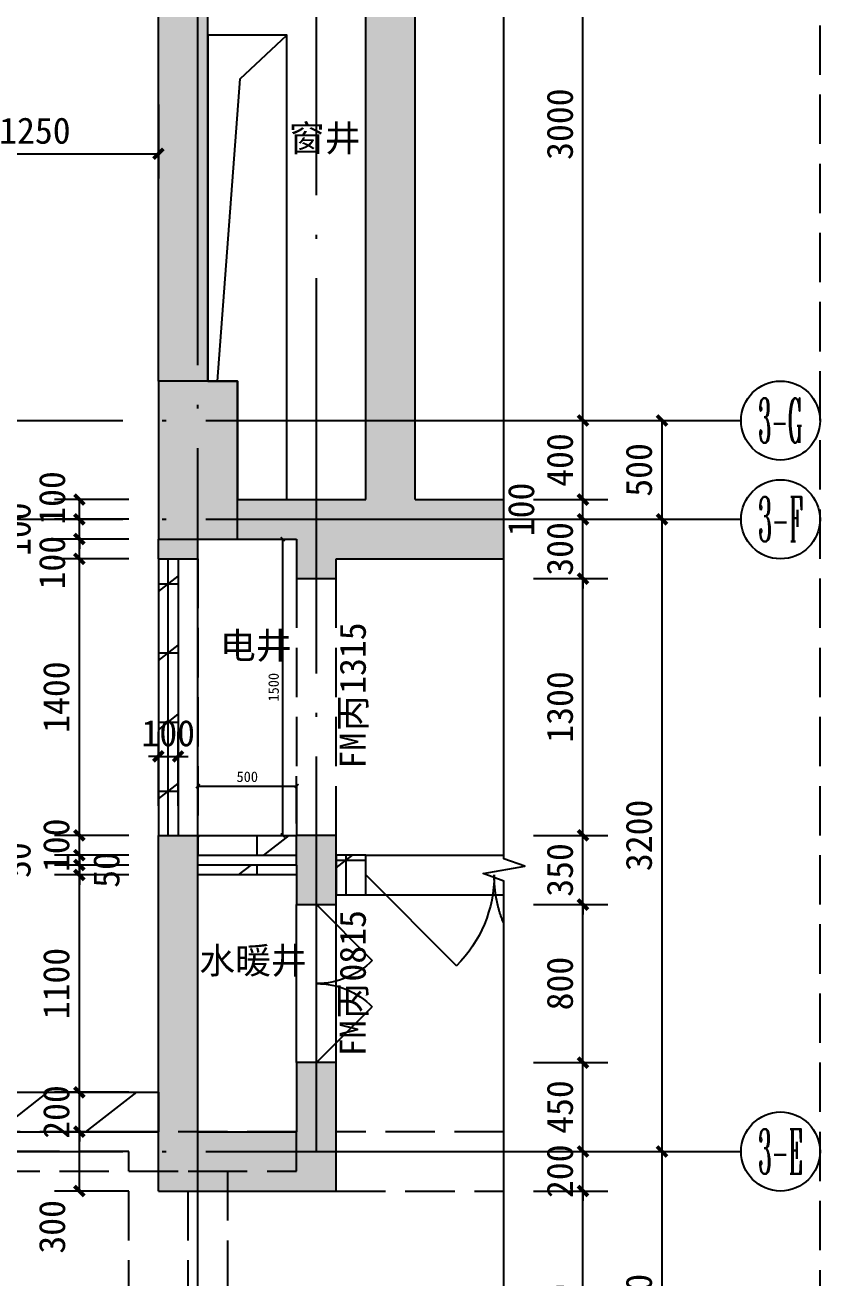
# Model space of a CAD drawing. Extents: x -10817 to 167545, y 26551 to 157048.
# Drawn here: x 19925 to 24050, y 51086 to 57428 of the extents above; entities that cross this region are included whole.
import ezdxf
from ezdxf.enums import TextEntityAlignment as Align
from ezdxf.xclip import XClip

# ---------------------------------------------------------------- set-up
doc = ezdxf.new("R2010")
doc.units = 0
doc.header["$LTSCALE"] = 1000
doc.header["$MEASUREMENT"] = 0
doc.header["$XCLIPFRAME"] = 0
for name, pattern in [('3#-夹层-墙体$0$DASH', [0.35, 0.25, -0.1]), ('DASH', [0.35, 0.25, -0.1]), ('DOTE', [2.42, 2, -0.2, 0.02, -0.2])]:
    doc.linetypes.add(name, pattern=pattern)
doc.layers.get('Defpoints').update_dxf_attribs({"color": 30, "linetype": 'DASH'})
for name, color, linetype in [('3#-夹层-墙体$0$3#-夹层$0$A-COLU-CONC-HATC', 204, 'Continuous'), ('3#-夹层-墙体$0$3#-夹层$0$A-DOOR', 51, 'Continuous'), ('3#-夹层-墙体$0$3#-夹层$0$A-FLOR-EVTR', 51, 'Continuous'), ('3#-夹层-墙体$0$3#-夹层$0$A-WALL-CONC', 9, 'Continuous'), ('3#-夹层-墙体$0$A-COLU-CONC', 7, 'Continuous'), ('3#-夹层-墙体$0$A-FLOR-UNDR', 177, 'Continuous'), ('3#-夹层-墙体$0$A-WALL-BLOK', 131, 'Continuous'), ('A-ANNO-AXIS-CIRC', 3, 'Continuous'), ('A-ANNO-AXIS-TEXT', 7, 'Continuous'), ('A-ANNO-DIMS', 3, 'Continuous'), ('A-ANNO-DOTE', 10, 'DOTE'), ('A-ANNO-SYMB', 3, 'Continuous'), ('A-ANNO-TEXT', 7, 'Continuous'), ('AXIS_TEXT', 7, 'Continuous'), ('PUB_HATCH', 8, 'Continuous')]:
    doc.layers.add(name, color=color, linetype=linetype)
doc.styles.add('3#-夹层-墙体$0$3#-夹层$0$_TCH_DIM_T3', font='')
doc.styles.add('_TCH_AXIS', font='COMPLEX', dxfattribs={"bigfont": 'GBCBIG'})
doc.styles.add('_TCH_DIM_T3', font='')
doc.styles.add('COMPLEX', font='COMPLEX')
doc.styles.get("Standard").update_dxf_attribs({"font": ''})
doc.styles.get('3#-夹层-墙体$0$3#-夹层$0$_TCH_DIM_T3').set_extended_font_data('SimSun')
doc.styles.get('_TCH_DIM_T3').set_extended_font_data('SimSun')
doc.styles.get('Standard').set_extended_font_data('SimSun')
doc.dimstyles.new('3#-夹层-墙体$0$3#-夹层$0$_TCH_ARCH&&20', dxfattribs={"dimtxt": 53.164557, "dimasz": 20, "dimexe": 50, "dimexo": 60, "dimgap": 20, "dimtad": 1, "dimdec": 0, "dimzin": 0, "dimdsep": 46, "dimtxsty": '3#-夹层-墙体$0$3#-夹层$0$_TCH_DIM_T3', "dimblk": '3#-夹层-墙体$0$3#-夹层$0$_ArchTick', "dimcen": 0.09, "dimclrt": 7, "dimazin": 2, "dimtfac": 1, "dimtdec": 0, "dimtix": 1, "dimtmove": 2, "dimatfit": 3, "dimfxl": 50, "dimtolj": 1, "dimtzin": 0, "dimarcsym": 0})
doc.dimstyles.new('_TCH_ARCH&&50', dxfattribs={"dimtxt": 132.911392, "dimasz": 50, "dimexe": 125, "dimexo": 150, "dimgap": 50, "dimtad": 1, "dimdec": 0, "dimzin": 0, "dimdsep": 46, "dimtxsty": '_TCH_DIM_T3', "dimblk": 'ARCHTICK', "dimcen": 0.09, "dimclrt": 7, "dimazin": 2, "dimtfac": 1, "dimtdec": 0, "dimtix": 1, "dimtmove": 2, "dimatfit": 3, "dimfxl": 50, "dimtolj": 1, "dimtzin": 0, "dimarcsym": 0})
pattern_1 = [(0, (0, 0), (0, 350), []), (37.875, (400, 0), (-169.615, 218.0767), []), (90, (400, 0), (-450, 3e-14), [])]

# ---------------------------------------------------------------- blocks, each defined once
blk = doc.blocks.new('3#-夹层-墙体$0$3#-夹层$0$A$C524E5E6F')
at = {"layer": '3#-夹层-墙体$0$3#-夹层$0$A-FLOR-EVTR'}
for points in [[(0, 0), (2200, 0), (2200, -2100), (0, -2100)], [(300, -200), (1900, -200), (1900, -1700), (300, -1700)], [(650, -1950), (1550, -1950), (1550, -1800), (650, -1800)]]:
    blk.add_lwpolyline(points, close=True, dxfattribs=at)
for points in [[(300, -1700), (1900, -200)], [(1900, -1700), (300, -200)]]:
    blk.add_lwpolyline(points, dxfattribs=at)
at = {"layer": 'Defpoints', "color": 5}
blk.add_lwpolyline([(300, 200), (1900, 200), (1900, 1700), (300, 1700)], close=True, dxfattribs=at)
blk = doc.blocks.new('3#-夹层-墙体$0$3#-夹层$0$$DorLib2D$00000116')
at = {"color": 0}
for p, q in [((-0.5, 0), (-0.1464, 0.3536)), ((0.5, 0), (0.1464, 0.3536))]:
    blk.add_line(p, q, dxfattribs=at)
for centre, start, end in [((-0.5, 0), 0, 45), ((0.5, 0), 135, 180)]:
    blk.add_arc(centre, 0.5, start, end, dxfattribs=at)
blk = doc.blocks.new('_FZH')
blk.add_lwpolyline([(-0.5, -0.5), (0.5, -0.5), (0.5, 0.5), (-0.5, 0.5)], close=True)
at = {"layer": 'PUB_HATCH'}
blk.add_solid([(-0.5, -0.5), (0.5, -0.5), (-0.5, 0.5), (0.5, 0.5)], dxfattribs=at)
blk = doc.blocks.new('3#-夹层-墙体$0$3#-夹层$0$_ArchTick')
at = {"color": 0, "linetype": 'ByBlock', "const_width": 0.4}
blk.add_lwpolyline([(-0.5, -0.5), (0.5, 0.5)], dxfattribs=at)
blk = doc.blocks.new('*D1982')
at = {"layer": 'Defpoints', "color": 0, "linetype": 'Continuous', "lineweight": -2, "transparency": 16777216}
for p, q in [((11600, -1540), (11600, -1300)), ((12100, -1540), (12100, -1300)), ((11600, -1350), (12100, -1350))]:
    blk.add_line(p, q, dxfattribs=at)
at = {"layer": 'Defpoints', "color": 0, "linetype": 'Continuous', "transparency": 16777216}
for p in [(12100, -1350), (11600, -1600), (12100, -1600)]:
    blk.add_point(p, dxfattribs=at)
at = {"layer": 'Defpoints', "color": 0, "linetype": 'Continuous', "lineweight": -2, "transparency": 16777216, "xscale": 20, "yscale": 20, "zscale": 20, "rotation": 180}
blk.add_blockref('3#-夹层-墙体$0$3#-夹层$0$_ArchTick', (11600, -1350), dxfattribs=at)
at = {"layer": 'Defpoints', "color": 0, "linetype": 'Continuous', "lineweight": -2, "transparency": 16777216, "xscale": 20, "yscale": 20, "zscale": 20}
blk.add_blockref('3#-夹层-墙体$0$3#-夹层$0$_ArchTick', (12100, -1350), dxfattribs=at)
at = {"layer": 'Defpoints', "color": 7, "linetype": 'Continuous', "transparency": 16777216, "insert": (11850, -1303.4), "char_height": 53.16, "attachment_point": 5, "style": '3#-夹层-墙体$0$3#-夹层$0$_TCH_DIM_T3'}
blk.add_mtext('\\A1;500', dxfattribs=at)
blk = doc.blocks.new('*D1983')
at = {"layer": 'Defpoints', "color": 0, "linetype": 'Continuous', "lineweight": -2, "transparency": 16777216}
for p, q in [((11560, -100), (12080, -100)), ((12030, -1600), (12030, -100)), ((11560, -1600), (12080, -1600))]:
    blk.add_line(p, q, dxfattribs=at)
at = {"layer": 'Defpoints', "color": 0, "linetype": 'Continuous', "transparency": 16777216}
for p in [(11500, -100), (12030, -100), (11500, -1600)]:
    blk.add_point(p, dxfattribs=at)
at = {"layer": 'Defpoints', "color": 0, "linetype": 'Continuous', "lineweight": -2, "transparency": 16777216, "xscale": 20, "yscale": 20, "zscale": 20}
for p, rotation in [((12030, -100), 90), ((12030, -1600), 270)]:
    blk.add_blockref('3#-夹层-墙体$0$3#-夹层$0$_ArchTick', p, dxfattribs=dict(at, rotation=rotation))
at = {"layer": 'Defpoints', "color": 7, "linetype": 'Continuous', "transparency": 16777216, "insert": (11983.4, -850), "char_height": 53.16, "attachment_point": 5, "rotation": 90, "style": '3#-夹层-墙体$0$3#-夹层$0$_TCH_DIM_T3'}
blk.add_mtext('\\A1;1500', dxfattribs=at)
blk = doc.blocks.new('_ArchTick')
at = {"color": 0, "linetype": 'ByBlock', "const_width": 0.4}
blk.add_lwpolyline([(-0.5, -0.5), (0.5, 0.5)], dxfattribs=at)
blk = doc.blocks.new('*D710')
at = {"layer": 'A-ANNO-DIMS', "color": 0, "lineweight": -2, "transparency": 16777216}
for p, q in [((19350.3, 57026.3), (19350.3, 56651.3)), ((20600.3, 57026.3), (20600.3, 56651.3)), ((19350.3, 56776.3), (20600.3, 56776.3))]:
    blk.add_line(p, q, dxfattribs=at)
at = {"layer": 'Defpoints', "color": 0, "transparency": 16777216}
for p in [(19350.3, 57176.3), (20600.3, 57176.3), (20600.3, 56776.3)]:
    blk.add_point(p, dxfattribs=at)
at = {"layer": 'A-ANNO-DIMS', "color": 0, "lineweight": -2, "transparency": 16777216, "xscale": 50, "yscale": 50, "zscale": 50, "rotation": 180}
blk.add_blockref('_ArchTick', (19350.3, 56776.3), dxfattribs=at)
at = {"layer": 'A-ANNO-DIMS', "color": 0, "lineweight": -2, "transparency": 16777216, "xscale": 50, "yscale": 50, "zscale": 50}
blk.add_blockref('_ArchTick', (20600.3, 56776.3), dxfattribs=at)
at = {"layer": 'A-ANNO-DIMS', "color": 7, "transparency": 16777216, "insert": (19975.3, 56892.8), "char_height": 132.91, "attachment_point": 5, "style": '_TCH_DIM_T3'}
blk.add_mtext('\\A1;1250', dxfattribs=at)
blk = doc.blocks.new('*D1705')
at = {"layer": 'A-ANNO-DIMS', "color": 0, "lineweight": -2, "transparency": 16777216}
for p, q in [((20450.3, 51826.3), (20075.3, 51826.3)), ((20200.3, 51526.3), (20200.3, 51826.3)), ((20450.3, 51526.3), (20075.3, 51526.3))]:
    blk.add_line(p, q, dxfattribs=at)
at = {"layer": 'Defpoints', "color": 0, "transparency": 16777216}
for p in [(20200.3, 51826.3), (20600.3, 51826.3), (20600.3, 51526.3)]:
    blk.add_point(p, dxfattribs=at)
at = {"layer": 'A-ANNO-DIMS', "color": 0, "lineweight": -2, "transparency": 16777216, "xscale": 50, "yscale": 50, "zscale": 50}
for p, rotation in [((20200.3, 51826.3), 90), ((20200.3, 51526.3), 270)]:
    blk.add_blockref('_ArchTick', p, dxfattribs=dict(at, rotation=rotation))
at = {"layer": 'A-ANNO-DIMS', "color": 7, "transparency": 16777216, "insert": (20062.8, 51344.9), "char_height": 132.91, "attachment_point": 5, "rotation": 90, "style": '_TCH_DIM_T3'}
blk.add_mtext('\\A1;300', dxfattribs=at)
blk = doc.blocks.new('*D1706')
at = {"layer": 'A-ANNO-DIMS', "color": 0, "lineweight": -2, "transparency": 16777216}
for p, q in [((20200.3, 52026.3), (20200.3, 52076.3)), ((20450.3, 52026.3), (20075.3, 52026.3)), ((20200.3, 51826.3), (20200.3, 52026.3)), ((20450.3, 51826.3), (20075.3, 51826.3)), ((20200.3, 51826.3), (20200.3, 51776.3))]:
    blk.add_line(p, q, dxfattribs=at)
at = {"layer": 'Defpoints', "color": 0, "transparency": 16777216}
for p in [(20200.3, 52026.3), (20600.3, 52026.3), (20600.3, 51826.3)]:
    blk.add_point(p, dxfattribs=at)
at = {"layer": 'A-ANNO-DIMS', "color": 0, "lineweight": -2, "transparency": 16777216, "xscale": 50, "yscale": 50, "zscale": 50}
for p, rotation in [((20200.3, 52026.3), 270), ((20200.3, 51826.3), 90)]:
    blk.add_blockref('_ArchTick', p, dxfattribs=dict(at, rotation=rotation))
at = {"layer": 'A-ANNO-DIMS', "color": 7, "transparency": 16777216, "insert": (20083.9, 51926.3), "char_height": 132.91, "attachment_point": 5, "rotation": 90, "style": '_TCH_DIM_T3'}
blk.add_mtext('\\A1;200', dxfattribs=at)
blk = doc.blocks.new('*D1707')
at = {"layer": 'A-ANNO-DIMS', "color": 0, "lineweight": -2, "transparency": 16777216}
for p, q in [((20450.3, 53126.3), (20075.3, 53126.3)), ((20200.3, 52026.3), (20200.3, 53126.3)), ((20450.3, 52026.3), (20075.3, 52026.3))]:
    blk.add_line(p, q, dxfattribs=at)
at = {"layer": 'Defpoints', "color": 0, "transparency": 16777216}
for p in [(20200.3, 53126.3), (20600.3, 53126.3), (20600.3, 52026.3)]:
    blk.add_point(p, dxfattribs=at)
at = {"layer": 'A-ANNO-DIMS', "color": 0, "lineweight": -2, "transparency": 16777216, "xscale": 50, "yscale": 50, "zscale": 50}
for p, rotation in [((20200.3, 53126.3), 90), ((20200.3, 52026.3), 270)]:
    blk.add_blockref('_ArchTick', p, dxfattribs=dict(at, rotation=rotation))
at = {"layer": 'A-ANNO-DIMS', "color": 7, "transparency": 16777216, "insert": (20083.9, 52576.3), "char_height": 132.91, "attachment_point": 5, "rotation": 90, "style": '_TCH_DIM_T3'}
blk.add_mtext('\\A1;1100', dxfattribs=at)
blk = doc.blocks.new('*D1708')
at = {"layer": 'A-ANNO-DIMS', "color": 0, "lineweight": -2, "transparency": 16777216}
for p, q in [((20200.3, 53176.3), (20200.3, 53226.3)), ((20450.3, 53176.3), (20075.3, 53176.3)), ((20200.3, 53126.3), (20200.3, 53176.3)), ((20450.3, 53126.3), (20075.3, 53126.3)), ((20200.3, 53126.3), (20200.3, 53076.3))]:
    blk.add_line(p, q, dxfattribs=at)
at = {"layer": 'Defpoints', "color": 0, "transparency": 16777216}
for p in [(20200.3, 53176.3), (20600.3, 53176.3), (20600.3, 53126.3)]:
    blk.add_point(p, dxfattribs=at)
at = {"layer": 'A-ANNO-DIMS', "color": 0, "lineweight": -2, "transparency": 16777216, "xscale": 50, "yscale": 50, "zscale": 50}
for p, rotation in [((20200.3, 53176.3), 270), ((20200.3, 53126.3), 90)]:
    blk.add_blockref('_ArchTick', p, dxfattribs=dict(at, rotation=rotation))
at = {"layer": 'A-ANNO-DIMS', "color": 7, "transparency": 16777216, "insert": (20337.8, 53151.3), "char_height": 132.91, "attachment_point": 5, "rotation": 90, "style": '_TCH_DIM_T3'}
blk.add_mtext('\\A1;50', dxfattribs=at)
blk = doc.blocks.new('*D1709')
at = {"layer": 'A-ANNO-DIMS', "color": 0, "lineweight": -2, "transparency": 16777216}
for p, q in [((20200.3, 53226.3), (20200.3, 53276.3)), ((20450.3, 53226.3), (20075.3, 53226.3)), ((20200.3, 53176.3), (20200.3, 53226.3)), ((20450.3, 53176.3), (20075.3, 53176.3)), ((20200.3, 53176.3), (20200.3, 53126.3))]:
    blk.add_line(p, q, dxfattribs=at)
at = {"layer": 'Defpoints', "color": 0, "transparency": 16777216}
for p in [(20200.3, 53226.3), (20600.3, 53226.3), (20600.3, 53176.3)]:
    blk.add_point(p, dxfattribs=at)
at = {"layer": 'A-ANNO-DIMS', "color": 0, "lineweight": -2, "transparency": 16777216, "xscale": 50, "yscale": 50, "zscale": 50}
for p, rotation in [((20200.3, 53226.3), 270), ((20200.3, 53176.3), 90)]:
    blk.add_blockref('_ArchTick', p, dxfattribs=dict(at, rotation=rotation))
at = {"layer": 'A-ANNO-DIMS', "color": 7, "transparency": 16777216, "insert": (19887.8, 53201.3), "char_height": 132.91, "attachment_point": 5, "rotation": 90, "style": '_TCH_DIM_T3'}
blk.add_mtext('\\A1;50', dxfattribs=at)
blk = doc.blocks.new('*D1710')
at = {"layer": 'A-ANNO-DIMS', "color": 0, "lineweight": -2, "transparency": 16777216}
for p, q in [((20200.3, 53326.3), (20200.3, 53376.3)), ((20450.3, 53326.3), (20075.3, 53326.3)), ((20200.3, 53226.3), (20200.3, 53326.3)), ((20450.3, 53226.3), (20075.3, 53226.3)), ((20200.3, 53226.3), (20200.3, 53176.3))]:
    blk.add_line(p, q, dxfattribs=at)
at = {"layer": 'Defpoints', "color": 0, "transparency": 16777216}
for p in [(20200.3, 53326.3), (20600.3, 53326.3), (20600.3, 53226.3)]:
    blk.add_point(p, dxfattribs=at)
at = {"layer": 'A-ANNO-DIMS', "color": 0, "lineweight": -2, "transparency": 16777216, "xscale": 50, "yscale": 50, "zscale": 50}
for p, rotation in [((20200.3, 53326.3), 270), ((20200.3, 53226.3), 90)]:
    blk.add_blockref('_ArchTick', p, dxfattribs=dict(at, rotation=rotation))
at = {"layer": 'A-ANNO-DIMS', "color": 7, "transparency": 16777216, "insert": (20083.9, 53276.3), "char_height": 132.91, "attachment_point": 5, "rotation": 90, "style": '_TCH_DIM_T3'}
blk.add_mtext('\\A1;100', dxfattribs=at)
blk = doc.blocks.new('*D1711')
at = {"layer": 'A-ANNO-DIMS', "color": 0, "lineweight": -2, "transparency": 16777216}
for p, q in [((20450.3, 54726.3), (20075.3, 54726.3)), ((20200.3, 53326.3), (20200.3, 54726.3)), ((20450.3, 53326.3), (20075.3, 53326.3))]:
    blk.add_line(p, q, dxfattribs=at)
at = {"layer": 'Defpoints', "color": 0, "transparency": 16777216}
for p in [(20200.3, 54726.3), (20600.3, 54726.3), (20600.3, 53326.3)]:
    blk.add_point(p, dxfattribs=at)
at = {"layer": 'A-ANNO-DIMS', "color": 0, "lineweight": -2, "transparency": 16777216, "xscale": 50, "yscale": 50, "zscale": 50}
for p, rotation in [((20200.3, 54726.3), 90), ((20200.3, 53326.3), 270)]:
    blk.add_blockref('_ArchTick', p, dxfattribs=dict(at, rotation=rotation))
at = {"layer": 'A-ANNO-DIMS', "color": 7, "transparency": 16777216, "insert": (20083.9, 54026.3), "char_height": 132.91, "attachment_point": 5, "rotation": 90, "style": '_TCH_DIM_T3'}
blk.add_mtext('\\A1;1400', dxfattribs=at)
blk = doc.blocks.new('*D1712')
at = {"layer": 'A-ANNO-DIMS', "color": 0, "lineweight": -2, "transparency": 16777216}
for p, q in [((20450.3, 54826.3), (20075.3, 54826.3)), ((20200.3, 54726.3), (20200.3, 54826.3)), ((20450.3, 54726.3), (20075.3, 54726.3))]:
    blk.add_line(p, q, dxfattribs=at)
at = {"layer": 'Defpoints', "color": 0, "transparency": 16777216}
for p in [(20200.3, 54826.3), (20600.3, 54826.3), (20600.3, 54726.3)]:
    blk.add_point(p, dxfattribs=at)
at = {"layer": 'A-ANNO-DIMS', "color": 0, "lineweight": -2, "transparency": 16777216, "xscale": 50, "yscale": 50, "zscale": 50}
for p, rotation in [((20200.3, 54826.3), 90), ((20200.3, 54726.3), 270)]:
    blk.add_blockref('_ArchTick', p, dxfattribs=dict(at, rotation=rotation))
at = {"layer": 'A-ANNO-DIMS', "color": 7, "transparency": 16777216, "insert": (20062.8, 54706.7), "char_height": 132.91, "attachment_point": 5, "rotation": 90, "style": '_TCH_DIM_T3'}
blk.add_mtext('\\A1;100', dxfattribs=at)
blk = doc.blocks.new('*D1713')
at = {"layer": 'A-ANNO-DIMS', "color": 0, "lineweight": -2, "transparency": 16777216}
for p, q in [((20450.3, 54926.3), (20075.3, 54926.3)), ((20200.3, 54926.3), (20200.3, 54976.3)), ((20200.3, 54826.3), (20200.3, 54926.3)), ((20450.3, 54826.3), (20075.3, 54826.3)), ((20200.3, 54826.3), (20200.3, 54776.3))]:
    blk.add_line(p, q, dxfattribs=at)
at = {"layer": 'Defpoints', "color": 0, "transparency": 16777216}
for p in [(20200.3, 54926.3), (20600.3, 54926.3), (20600.3, 54826.3)]:
    blk.add_point(p, dxfattribs=at)
at = {"layer": 'A-ANNO-DIMS', "color": 0, "lineweight": -2, "transparency": 16777216, "xscale": 50, "yscale": 50, "zscale": 50}
for p, rotation in [((20200.3, 54926.3), 270), ((20200.3, 54826.3), 90)]:
    blk.add_blockref('_ArchTick', p, dxfattribs=dict(at, rotation=rotation))
at = {"layer": 'A-ANNO-DIMS', "color": 7, "transparency": 16777216, "insert": (19887.8, 54876.3), "char_height": 132.91, "attachment_point": 5, "rotation": 90, "style": '_TCH_DIM_T3'}
blk.add_mtext('\\A1;100', dxfattribs=at)
blk = doc.blocks.new('*D1714')
at = {"layer": 'A-ANNO-DIMS', "color": 0, "lineweight": -2, "transparency": 16777216}
for p, q in [((20450.3, 55026.3), (20075.3, 55026.3)), ((20200.3, 54926.3), (20200.3, 55026.3)), ((20450.3, 54926.3), (20075.3, 54926.3))]:
    blk.add_line(p, q, dxfattribs=at)
at = {"layer": 'Defpoints', "color": 0, "transparency": 16777216}
for p in [(20200.3, 55026.3), (20600.3, 55026.3), (20600.3, 54926.3)]:
    blk.add_point(p, dxfattribs=at)
at = {"layer": 'A-ANNO-DIMS', "color": 0, "lineweight": -2, "transparency": 16777216, "xscale": 50, "yscale": 50, "zscale": 50}
for p, rotation in [((20200.3, 55026.3), 90), ((20200.3, 54926.3), 270)]:
    blk.add_blockref('_ArchTick', p, dxfattribs=dict(at, rotation=rotation))
at = {"layer": 'A-ANNO-DIMS', "color": 7, "transparency": 16777216, "insert": (20062.8, 55034.2), "char_height": 132.91, "attachment_point": 5, "rotation": 90, "style": '_TCH_DIM_T3'}
blk.add_mtext('\\A1;100', dxfattribs=at)
blk = doc.blocks.new('*D1715')
at = {"layer": 'A-ANNO-DIMS', "color": 0, "lineweight": -2, "transparency": 16777216}
for p, q in [((20600.3, 53476.3), (20600.3, 53851.3)), ((20700.3, 53476.3), (20700.3, 53851.3)), ((20600.3, 53726.3), (20550.3, 53726.3)), ((20600.3, 53726.3), (20700.3, 53726.3)), ((20700.3, 53726.3), (20750.3, 53726.3))]:
    blk.add_line(p, q, dxfattribs=at)
at = {"layer": 'Defpoints', "color": 0, "transparency": 16777216}
for p in [(20700.3, 53726.3), (20600.3, 53326.3), (20700.3, 53326.3)]:
    blk.add_point(p, dxfattribs=at)
at = {"layer": 'A-ANNO-DIMS', "color": 0, "lineweight": -2, "transparency": 16777216, "xscale": 50, "yscale": 50, "zscale": 50}
blk.add_blockref('_ArchTick', (20600.3, 53726.3), dxfattribs=at)
at = {"layer": 'A-ANNO-DIMS', "color": 0, "lineweight": -2, "transparency": 16777216, "xscale": 50, "yscale": 50, "zscale": 50, "rotation": 180}
blk.add_blockref('_ArchTick', (20700.3, 53726.3), dxfattribs=at)
at = {"layer": 'A-ANNO-DIMS', "color": 7, "transparency": 16777216, "insert": (20650.3, 53842.8), "char_height": 132.91, "attachment_point": 5, "style": '_TCH_DIM_T3'}
blk.add_mtext('\\A1;100', dxfattribs=at)
blk = doc.blocks.new('*D1721')
at = {"layer": 'A-ANNO-DIMS', "color": 0, "lineweight": -2, "transparency": 16777216}
for p, q in [((22899.7, 51726.3), (23274.7, 51726.3)), ((23149.7, 50126.3), (23149.7, 51726.3)), ((22899.7, 50126.3), (23274.7, 50126.3))]:
    blk.add_line(p, q, dxfattribs=at)
at = {"layer": 'Defpoints', "color": 0, "transparency": 16777216}
for p in [(22749.7, 51726.3), (23149.7, 51726.3), (22749.7, 50126.3)]:
    blk.add_point(p, dxfattribs=at)
at = {"layer": 'A-ANNO-DIMS', "color": 0, "lineweight": -2, "transparency": 16777216, "xscale": 50, "yscale": 50, "zscale": 50}
for p, rotation in [((23149.7, 51726.3), 90), ((23149.7, 50126.3), 270)]:
    blk.add_blockref('_ArchTick', p, dxfattribs=dict(at, rotation=rotation))
at = {"layer": 'A-ANNO-DIMS', "color": 7, "transparency": 16777216, "insert": (23033.2, 50926.3), "char_height": 132.91, "attachment_point": 5, "rotation": 90, "style": '_TCH_DIM_T3'}
blk.add_mtext('\\A1;1600', dxfattribs=at)
blk = doc.blocks.new('*D1722')
at = {"layer": 'A-ANNO-DIMS', "color": 0, "lineweight": -2, "transparency": 16777216}
for p, q in [((22899.7, 54926.3), (23274.7, 54926.3)), ((23149.7, 51726.3), (23149.7, 54926.3)), ((22899.7, 51726.3), (23274.7, 51726.3))]:
    blk.add_line(p, q, dxfattribs=at)
at = {"layer": 'Defpoints', "color": 0, "transparency": 16777216}
for p in [(22749.7, 54926.3), (23149.7, 54926.3), (22749.7, 51726.3)]:
    blk.add_point(p, dxfattribs=at)
at = {"layer": 'A-ANNO-DIMS', "color": 0, "lineweight": -2, "transparency": 16777216, "xscale": 50, "yscale": 50, "zscale": 50}
for p, rotation in [((23149.7, 54926.3), 90), ((23149.7, 51726.3), 270)]:
    blk.add_blockref('_ArchTick', p, dxfattribs=dict(at, rotation=rotation))
at = {"layer": 'A-ANNO-DIMS', "color": 7, "transparency": 16777216, "insert": (23033.2, 53326.3), "char_height": 132.91, "attachment_point": 5, "rotation": 90, "style": '_TCH_DIM_T3'}
blk.add_mtext('\\A1;3200', dxfattribs=at)
blk = doc.blocks.new('*D1723')
at = {"layer": 'A-ANNO-DIMS', "color": 0, "lineweight": -2, "transparency": 16777216}
for p, q in [((22899.7, 55426.3), (23274.7, 55426.3)), ((23149.7, 54926.3), (23149.7, 55426.3)), ((22899.7, 54926.3), (23274.7, 54926.3))]:
    blk.add_line(p, q, dxfattribs=at)
at = {"layer": 'Defpoints', "color": 0, "transparency": 16777216}
for p in [(22749.7, 55426.3), (23149.7, 55426.3), (22749.7, 54926.3)]:
    blk.add_point(p, dxfattribs=at)
at = {"layer": 'A-ANNO-DIMS', "color": 0, "lineweight": -2, "transparency": 16777216, "xscale": 50, "yscale": 50, "zscale": 50}
for p, rotation in [((23149.7, 55426.3), 90), ((23149.7, 54926.3), 270)]:
    blk.add_blockref('_ArchTick', p, dxfattribs=dict(at, rotation=rotation))
at = {"layer": 'A-ANNO-DIMS', "color": 7, "transparency": 16777216, "insert": (23033.2, 55176.3), "char_height": 132.91, "attachment_point": 5, "rotation": 90, "style": '_TCH_DIM_T3'}
blk.add_mtext('\\A1;500', dxfattribs=at)
blk = doc.blocks.new('*D1772')
at = {"layer": 'A-ANNO-DIMS', "color": 0, "lineweight": -2, "transparency": 16777216}
for p, q in [((22499.7, 51526.3), (22874.7, 51526.3)), ((22749.7, 50226.3), (22749.7, 51526.3)), ((22499.7, 50226.3), (22874.7, 50226.3))]:
    blk.add_line(p, q, dxfattribs=at)
at = {"layer": 'Defpoints', "color": 0, "transparency": 16777216}
for p in [(22349.7, 51526.3), (22749.7, 51526.3), (22349.7, 50226.3)]:
    blk.add_point(p, dxfattribs=at)
at = {"layer": 'A-ANNO-DIMS', "color": 0, "lineweight": -2, "transparency": 16777216, "xscale": 50, "yscale": 50, "zscale": 50}
for p, rotation in [((22749.7, 51526.3), 90), ((22749.7, 50226.3), 270)]:
    blk.add_blockref('_ArchTick', p, dxfattribs=dict(at, rotation=rotation))
at = {"layer": 'A-ANNO-DIMS', "color": 7, "transparency": 16777216, "insert": (22633.2, 50876.3), "char_height": 132.91, "attachment_point": 5, "rotation": 90, "style": '_TCH_DIM_T3'}
blk.add_mtext('\\A1;1300', dxfattribs=at)
blk = doc.blocks.new('*D1773')
at = {"layer": 'A-ANNO-DIMS', "color": 0, "lineweight": -2, "transparency": 16777216}
for p, q in [((22749.7, 51726.3), (22749.7, 51776.3)), ((22499.7, 51726.3), (22874.7, 51726.3)), ((22749.7, 51526.3), (22749.7, 51726.3)), ((22499.7, 51526.3), (22874.7, 51526.3)), ((22749.7, 51526.3), (22749.7, 51476.3))]:
    blk.add_line(p, q, dxfattribs=at)
at = {"layer": 'Defpoints', "color": 0, "transparency": 16777216}
for p in [(22349.7, 51726.3), (22749.7, 51726.3), (22349.7, 51526.3)]:
    blk.add_point(p, dxfattribs=at)
at = {"layer": 'A-ANNO-DIMS', "color": 0, "lineweight": -2, "transparency": 16777216, "xscale": 50, "yscale": 50, "zscale": 50}
for p, rotation in [((22749.7, 51726.3), 270), ((22749.7, 51526.3), 90)]:
    blk.add_blockref('_ArchTick', p, dxfattribs=dict(at, rotation=rotation))
at = {"layer": 'A-ANNO-DIMS', "color": 7, "transparency": 16777216, "insert": (22633.2, 51626.3), "char_height": 132.91, "attachment_point": 5, "rotation": 90, "style": '_TCH_DIM_T3'}
blk.add_mtext('\\A1;200', dxfattribs=at)
blk = doc.blocks.new('*D1774')
at = {"layer": 'A-ANNO-DIMS', "color": 0, "lineweight": -2, "transparency": 16777216}
for p, q in [((22499.7, 52176.3), (22874.7, 52176.3)), ((22749.7, 51726.3), (22749.7, 52176.3)), ((22499.7, 51726.3), (22874.7, 51726.3))]:
    blk.add_line(p, q, dxfattribs=at)
at = {"layer": 'Defpoints', "color": 0, "transparency": 16777216}
for p in [(22349.7, 52176.3), (22749.7, 52176.3), (22349.7, 51726.3)]:
    blk.add_point(p, dxfattribs=at)
at = {"layer": 'A-ANNO-DIMS', "color": 0, "lineweight": -2, "transparency": 16777216, "xscale": 50, "yscale": 50, "zscale": 50}
for p, rotation in [((22749.7, 52176.3), 90), ((22749.7, 51726.3), 270)]:
    blk.add_blockref('_ArchTick', p, dxfattribs=dict(at, rotation=rotation))
at = {"layer": 'A-ANNO-DIMS', "color": 7, "transparency": 16777216, "insert": (22633.2, 51951.3), "char_height": 132.91, "attachment_point": 5, "rotation": 90, "style": '_TCH_DIM_T3'}
blk.add_mtext('\\A1;450', dxfattribs=at)
blk = doc.blocks.new('*D1775')
at = {"layer": 'A-ANNO-DIMS', "color": 0, "lineweight": -2, "transparency": 16777216}
for p, q in [((22499.7, 52976.3), (22874.7, 52976.3)), ((22749.7, 52176.3), (22749.7, 52976.3)), ((22499.7, 52176.3), (22874.7, 52176.3))]:
    blk.add_line(p, q, dxfattribs=at)
at = {"layer": 'Defpoints', "color": 0, "transparency": 16777216}
for p in [(22349.7, 52976.3), (22749.7, 52976.3), (22349.7, 52176.3)]:
    blk.add_point(p, dxfattribs=at)
at = {"layer": 'A-ANNO-DIMS', "color": 0, "lineweight": -2, "transparency": 16777216, "xscale": 50, "yscale": 50, "zscale": 50}
for p, rotation in [((22749.7, 52976.3), 90), ((22749.7, 52176.3), 270)]:
    blk.add_blockref('_ArchTick', p, dxfattribs=dict(at, rotation=rotation))
at = {"layer": 'A-ANNO-DIMS', "color": 7, "transparency": 16777216, "insert": (22633.2, 52576.3), "char_height": 132.91, "attachment_point": 5, "rotation": 90, "style": '_TCH_DIM_T3'}
blk.add_mtext('\\A1;800', dxfattribs=at)
blk = doc.blocks.new('*D1776')
at = {"layer": 'A-ANNO-DIMS', "color": 0, "lineweight": -2, "transparency": 16777216}
for p, q in [((22749.7, 53326.3), (22749.7, 53376.3)), ((22499.7, 53326.3), (22874.7, 53326.3)), ((22749.7, 52976.3), (22749.7, 53326.3)), ((22499.7, 52976.3), (22874.7, 52976.3)), ((22749.7, 52976.3), (22749.7, 52926.3))]:
    blk.add_line(p, q, dxfattribs=at)
at = {"layer": 'Defpoints', "color": 0, "transparency": 16777216}
for p in [(22349.7, 53326.3), (22749.7, 53326.3), (22349.7, 52976.3)]:
    blk.add_point(p, dxfattribs=at)
at = {"layer": 'A-ANNO-DIMS', "color": 0, "lineweight": -2, "transparency": 16777216, "xscale": 50, "yscale": 50, "zscale": 50}
for p, rotation in [((22749.7, 53326.3), 270), ((22749.7, 52976.3), 90)]:
    blk.add_blockref('_ArchTick', p, dxfattribs=dict(at, rotation=rotation))
at = {"layer": 'A-ANNO-DIMS', "color": 7, "transparency": 16777216, "insert": (22633.2, 53151.3), "char_height": 132.91, "attachment_point": 5, "rotation": 90, "style": '_TCH_DIM_T3'}
blk.add_mtext('\\A1;350', dxfattribs=at)
blk = doc.blocks.new('*D1777')
at = {"layer": 'A-ANNO-DIMS', "color": 0, "lineweight": -2, "transparency": 16777216}
for p, q in [((22499.7, 54626.3), (22874.7, 54626.3)), ((22749.7, 53326.3), (22749.7, 54626.3)), ((22499.7, 53326.3), (22874.7, 53326.3))]:
    blk.add_line(p, q, dxfattribs=at)
at = {"layer": 'Defpoints', "color": 0, "transparency": 16777216}
for p in [(22349.7, 54626.3), (22749.7, 54626.3), (22349.7, 53326.3)]:
    blk.add_point(p, dxfattribs=at)
at = {"layer": 'A-ANNO-DIMS', "color": 0, "lineweight": -2, "transparency": 16777216, "xscale": 50, "yscale": 50, "zscale": 50}
for p, rotation in [((22749.7, 54626.3), 90), ((22749.7, 53326.3), 270)]:
    blk.add_blockref('_ArchTick', p, dxfattribs=dict(at, rotation=rotation))
at = {"layer": 'A-ANNO-DIMS', "color": 7, "transparency": 16777216, "insert": (22633.2, 53976.3), "char_height": 132.91, "attachment_point": 5, "rotation": 90, "style": '_TCH_DIM_T3'}
blk.add_mtext('\\A1;1300', dxfattribs=at)
blk = doc.blocks.new('*D1778')
at = {"layer": 'A-ANNO-DIMS', "color": 0, "lineweight": -2, "transparency": 16777216}
for p, q in [((22499.7, 54926.3), (22874.7, 54926.3)), ((22749.7, 54926.3), (22749.7, 54976.3)), ((22749.7, 54626.3), (22749.7, 54926.3)), ((22499.7, 54626.3), (22874.7, 54626.3)), ((22749.7, 54626.3), (22749.7, 54576.3))]:
    blk.add_line(p, q, dxfattribs=at)
at = {"layer": 'Defpoints', "color": 0, "transparency": 16777216}
for p in [(22349.7, 54926.3), (22749.7, 54926.3), (22349.7, 54626.3)]:
    blk.add_point(p, dxfattribs=at)
at = {"layer": 'A-ANNO-DIMS', "color": 0, "lineweight": -2, "transparency": 16777216, "xscale": 50, "yscale": 50, "zscale": 50}
for p, rotation in [((22749.7, 54926.3), 270), ((22749.7, 54626.3), 90)]:
    blk.add_blockref('_ArchTick', p, dxfattribs=dict(at, rotation=rotation))
at = {"layer": 'A-ANNO-DIMS', "color": 7, "transparency": 16777216, "insert": (22633.2, 54776.3), "char_height": 132.91, "attachment_point": 5, "rotation": 90, "style": '_TCH_DIM_T3'}
blk.add_mtext('\\A1;300', dxfattribs=at)
blk = doc.blocks.new('*D1779')
at = {"layer": 'A-ANNO-DIMS', "color": 0, "lineweight": -2, "transparency": 16777216}
for p, q in [((22499.7, 55026.3), (22874.7, 55026.3)), ((22749.7, 54926.3), (22749.7, 55026.3)), ((22499.7, 54926.3), (22874.7, 54926.3))]:
    blk.add_line(p, q, dxfattribs=at)
at = {"layer": 'Defpoints', "color": 0, "transparency": 16777216}
for p in [(22349.7, 55026.3), (22749.7, 55026.3), (22349.7, 54926.3)]:
    blk.add_point(p, dxfattribs=at)
at = {"layer": 'A-ANNO-DIMS', "color": 0, "lineweight": -2, "transparency": 16777216, "xscale": 50, "yscale": 50, "zscale": 50}
for p, rotation in [((22749.7, 55026.3), 90), ((22749.7, 54926.3), 270)]:
    blk.add_blockref('_ArchTick', p, dxfattribs=dict(at, rotation=rotation))
at = {"layer": 'A-ANNO-DIMS', "color": 7, "transparency": 16777216, "insert": (22437.2, 54976.3), "char_height": 132.91, "attachment_point": 5, "rotation": 90, "style": '_TCH_DIM_T3'}
blk.add_mtext('\\A1;100', dxfattribs=at)
blk = doc.blocks.new('*D1780')
at = {"layer": 'A-ANNO-DIMS', "color": 0, "lineweight": -2, "transparency": 16777216}
for p, q in [((22499.7, 55426.3), (22874.7, 55426.3)), ((22749.7, 55026.3), (22749.7, 55426.3)), ((22499.7, 55026.3), (22874.7, 55026.3))]:
    blk.add_line(p, q, dxfattribs=at)
at = {"layer": 'Defpoints', "color": 0, "transparency": 16777216}
for p in [(22349.7, 55426.3), (22749.7, 55426.3), (22349.7, 55026.3)]:
    blk.add_point(p, dxfattribs=at)
at = {"layer": 'A-ANNO-DIMS', "color": 0, "lineweight": -2, "transparency": 16777216, "xscale": 50, "yscale": 50, "zscale": 50}
for p, rotation in [((22749.7, 55426.3), 90), ((22749.7, 55026.3), 270)]:
    blk.add_blockref('_ArchTick', p, dxfattribs=dict(at, rotation=rotation))
at = {"layer": 'A-ANNO-DIMS', "color": 7, "transparency": 16777216, "insert": (22633.2, 55226.3), "char_height": 132.91, "attachment_point": 5, "rotation": 90, "style": '_TCH_DIM_T3'}
blk.add_mtext('\\A1;400', dxfattribs=at)
blk = doc.blocks.new('*D1781')
at = {"layer": 'A-ANNO-DIMS', "color": 0, "lineweight": -2, "transparency": 16777216}
for p, q in [((22499.7, 58426.3), (22874.7, 58426.3)), ((22749.7, 55426.3), (22749.7, 58426.3)), ((22499.7, 55426.3), (22874.7, 55426.3))]:
    blk.add_line(p, q, dxfattribs=at)
at = {"layer": 'Defpoints', "color": 0, "transparency": 16777216}
for p in [(22349.7, 58426.3), (22749.7, 58426.3), (22349.7, 55426.3)]:
    blk.add_point(p, dxfattribs=at)
at = {"layer": 'A-ANNO-DIMS', "color": 0, "lineweight": -2, "transparency": 16777216, "xscale": 50, "yscale": 50, "zscale": 50}
for p, rotation in [((22749.7, 58426.3), 90), ((22749.7, 55426.3), 270)]:
    blk.add_blockref('_ArchTick', p, dxfattribs=dict(at, rotation=rotation))
at = {"layer": 'A-ANNO-DIMS', "color": 7, "transparency": 16777216, "insert": (22633.2, 56926.3), "char_height": 132.91, "attachment_point": 5, "rotation": 90, "style": '_TCH_DIM_T3'}
blk.add_mtext('\\A1;3000', dxfattribs=at)
blk = doc.blocks.new('_AXISO')
blk.add_circle((0, 0), 0.5)
at = {"layer": 'AXIS_TEXT', "style": 'COMPLEX', "width": 1.041667}
blk.add_attdef('A', text='', height=0.56, dxfattribs=at).set_placement((-0.25, -0.28), (0.25, -0.28), align=Align.FIT)
blk = doc.blocks.new('3#-夹层-墙体')
at = {"layer": '3#-夹层-墙体$0$3#-夹层$0$A-COLU-CONC-HATC'}
for points in [[(12600, 0), (12700, 100), (12700, 3750), (12450, 3500), (12450, 100)], [(11400, 700), (11650, 700), (11650, 3500), (11516.7, 3583.3), (11400, 3500)], [(11800, 100), (11800, -100), (12100, -100), (12200, -66.7), (12200, 100)], [(12200, -66.7), (12300, -200), (12650, -200), (12600, 0), (12450, 100), (12200, 100)], [(12600, 0), (12650, -200), (14850, -200), (14850, 100), (12700, 100)], [(11600, -100), (11400, -100), (11400, -200), (11600, -200)], [(12100, -100), (12100, -300), (12300, -300), (12300, -200), (12200, -66.7)], [(11400, -1750), (11600, -1750), (11600, -1600), (11400, -1600)], [(12100, -1750), (12300, -1750), (12300, -1600), (12100, -1600)], [(11400, -3400), (11600, -3100), (11600, -1750), (11400, -1750)], [(12100, -1750), (12100, -1950), (12300, -1950), (12300, -1750)], [(12300, -3100), (12300, -2750), (12100, -2750), (12100, -3100), (12200, -3200)], [(11600, -3100), (11400, -3400), (12200, -3400), (12200, -3200), (12100, -3100)], [(12200, -3400), (12300, -3400), (12300, -3100), (12200, -3200)]]:
    blk.add_hatch(color=256, dxfattribs=at).paths.add_polyline_path(points)
h = blk.add_hatch(dxfattribs=at)
h.set_pattern_fill('空心砖', color=256, scale=100, style=0)
h.set_pattern_definition(pattern_1)
h.paths.add_polyline_path([(11500, -200), (11400, -200), (11400, -1600), (11500, -1600)])
h = blk.add_hatch(dxfattribs=at)
h.set_pattern_fill('空心砖', color=256, scale=100, style=0)
h.set_pattern_definition(pattern_1)
h.paths.add_polyline_path([(11600, -1700), (12100, -1700), (12100, -1600), (11600, -1600)])
h = blk.add_hatch(dxfattribs=at)
h.set_pattern_fill('空心砖', color=256, scale=100, style=0)
h.set_pattern_definition(pattern_1)
h.paths.add_polyline_path([(12300, -1900), (12450, -1900), (12450, -1700), (12300, -1700)])
h = blk.add_hatch(dxfattribs=at)
h.set_pattern_fill('空心砖', color=256, scale=100, style=0)
h.set_pattern_definition(pattern_1)
h.paths.add_polyline_path([(12100, -1800), (12100, -1750), (11600, -1750), (11600, -1800)])
h = blk.add_hatch(dxfattribs=at)
h.set_pattern_fill('空心砖', color=256, scale=100, style=0)
h.set_pattern_definition(pattern_1)
h.paths.add_polyline_path([(8800, -3100), (11400, -3100), (11400, -2900), (8800, -2900)])
at = {"layer": '3#-夹层-墙体$0$3#-夹层$0$A-DOOR', "linetype": 'DASH'}
for p, q in [((12100, -300), (12100, -1600)), ((12300, -1600), (12300, -300)), ((13250, -3100), (12300, -3100)), ((12300, -3400), (13250, -3400))]:
    blk.add_line(p, q, dxfattribs=at)
at = {"layer": '3#-夹层-墙体$0$3#-夹层$0$A-DOOR'}
for p, q in [((12450, -1700, 0), (13750, -1700, 0)), ((12450, -1900, 0), (13750, -1900, 0)), ((12100, -2750, 0), (12100, -1950, 0)), ((12300, -2750, 0), (12300, -1950, 0))]:
    blk.add_line(p, q, dxfattribs=at)
at = {"layer": '3#-夹层-墙体$0$3#-夹层$0$A-DOOR', "linetype": '3#-夹层-墙体$0$DASH'}
blk.add_lwpolyline([(11600, -200), (11600, -1600)], dxfattribs=at)
at = {"layer": '3#-夹层-墙体$0$3#-夹层$0$A-WALL-CONC'}
for p, q in [((12700, 100), (12700, 3750)), ((11400, 700), (11400, 3500)), ((11650, 700), (11650, 3500)), ((12450, 100), (12450, 3500)), ((11800, 100), (12200, 100)), ((12200, 100), (12450, 100)), ((12700, 100), (14850, 100)), ((11400, -200), (11400, -100)), ((11600, -200), (11600, -100)), ((11800, -100), (12100, -100)), ((12100, -100), (12100, -300)), ((11400, -200), (11600, -200)), ((12300, -300), (12300, -200)), ((12300, -200), (12650, -200)), ((12650, -200), (14850, -200)), ((12100, -300), (12300, -300)), ((11400, -1750), (11400, -1600)), ((11400, -1600), (11600, -1600)), ((11600, -1750), (11600, -1600)), ((12300, -1600), (12100, -1600)), ((12100, -1750), (12100, -1600)), ((12300, -1750), (12300, -1600)), ((11400, -3400), (11400, -1750)), ((11600, -3100), (11600, -1750)), ((12100, -1750), (12100, -1950)), ((12300, -1950), (12300, -1750)), ((12100, -1950), (12300, -1950)), ((12300, -2750), (12100, -2750)), ((12100, -2750), (12100, -3100)), ((12300, -3100), (12300, -2750)), ((11600, -3100), (12100, -3100)), ((12300, -3400), (12300, -3100)), ((11400, -3400), (12200, -3400)), ((12200, -3400), (12300, -3400))]:
    blk.add_line(p, q, dxfattribs=at)
at = {"layer": '3#-夹层-墙体$0$A-FLOR-UNDR'}
blk.add_lwpolyline([(11650, 2450), (11650, 700), (11800, 700), (11800, 100), (12050, 100), (12050, 2450)], close=True, dxfattribs=at)
blk.add_lwpolyline([(11700, 700), (11813.8, 2229.4), (12050, 2450)], dxfattribs=at)
at = {"layer": '3#-夹层-墙体$0$A-WALL-BLOK'}
for p, q in [((11400, -200), (11400, -1600)), ((11500, -200), (11500, -1600)), ((11600, -1600), (12100, -1600)), ((11600, -1600), (11600, -1700)), ((11600, -1700), (12100, -1700)), ((12450, -1700), (12300, -1700)), ((12300, -1700), (12300, -1900)), ((12450, -1900), (12450, -1700)), ((12100, -1750), (11600, -1750)), ((12100, -1800), (11600, -1800)), ((12300, -1900), (12450, -1900)), ((8800, -2900), (11400, -2900)), ((11400, -2900), (11400, -3100)), ((8800, -3100), (11400, -3100))]:
    blk.add_line(p, q, dxfattribs=at)
at = {"layer": 'Defpoints', "elevation": 0}
for points in [[(8800, -3300), (12100, -3300), (12100, -3100), (8800, -3100)], [(11550, -3300), (11750, -3300), (11750, -4700), (11550, -4700)]]:
    blk.add_lwpolyline(points, close=True, dxfattribs=at)
blk.add_blockref('3#-夹层-墙体$0$3#-夹层$0$A$C524E5E6F', (9350, -4900, 0))
at = {"layer": '3#-夹层-墙体$0$3#-夹层$0$A-DOOR', "xscale": 1300, "yscale": -1300, "zscale": 200}
blk.add_blockref('3#-夹层-墙体$0$3#-夹层$0$$DorLib2D$00000116', (13100, -1800), dxfattribs=at)
at = {"layer": '3#-夹层-墙体$0$3#-夹层$0$A-DOOR', "xscale": 800, "yscale": -800, "zscale": 200, "rotation": 90}
blk.add_blockref('3#-夹层-墙体$0$3#-夹层$0$$DorLib2D$00000116', (12200, -2350), dxfattribs=at)
at = {"layer": '3#-夹层-墙体$0$A-COLU-CONC', "xscale": 400, "yscale": 800, "zscale": 800}
blk.add_blockref('_FZH', (11600, 300), dxfattribs=at)
at = {"layer": 'Defpoints', "color": 6, "linetype": 'Continuous'}
for p1, p2, distance, picture, middle in [((11500, -1600), (11500, -100), -530, '*D1983', (11983.4, -850)), ((11600, -1600), (12100, -1600), 250, '*D1982', (11850, -1303.4))]:
    dim = blk.add_aligned_dim(p1=p1, p2=p2, distance=distance, dimstyle='3#-夹层-墙体$0$3#-夹层$0$_TCH_ARCH&&20', dxfattribs=at)
    dim.commit()
    dim.dimension.update_dxf_attribs({"geometry": picture, "text_midpoint": middle})

msp = doc.modelspace()

# ---------------------------------------------------------------- linework, layer by layer
at = {"layer": 'A-ANNO-AXIS-CIRC'}
for p, q in [((22349.7, 55426.3), (23549.7, 55426.3)), ((22349.7, 54926.3), (23549.7, 54926.3)), ((22349.7, 51726.3), (23549.7, 51726.3))]:
    msp.add_line(p, q, dxfattribs=at)
at = {"layer": 'A-ANNO-DOTE'}
for points in [[(20800.3, 46026.3), (20800.3, 59676.3)], [(21400.3, 51726.3), (21400.3, 59676.3)], [(16000.3, 55426.3), (22900.3, 55426.3)], [(16000.3, 54926.3), (22900.3, 54926.3)], [(16000.3, 51726.3), (22900.3, 51726.3)]]:
    msp.add_lwpolyline(points, dxfattribs=at)
at = {"layer": 'A-ANNO-SYMB'}
msp.add_lwpolyline([(22349.7, 47226.3), (22349.7, 53095.1), (22244.7, 53133.3), (22454.7, 53170.3), (22349.7, 53207.6), (22349.7, 59076.3)], dxfattribs=at)
at = {"layer": 'Defpoints'}
msp.add_lwpolyline([(23949.7, 60676.3), (15600.3, 60676.3), (15600.3, 45626.3), (23949.7, 45626.3)], close=True, dxfattribs=at)

# ---------------------------------------------------------------- block references
ref = msp.add_blockref('3#-夹层-墙体', (9200.3, 54926.3))
XClip(ref).set_block_clipping_path([(8000, -7700), (13149.3310676208, 4150)])
at = {"layer": 'A-ANNO-AXIS-CIRC'}
ref = msp.add_blockref('_AXISO', (23749.7, 55426.3), dxfattribs=dict(at, xscale=400, yscale=400, zscale=400))
ref.add_attrib('A', '3-G', dxfattribs={"layer": 'A-ANNO-AXIS-TEXT', "height": 226.27, "style": '_TCH_AXIS', "width": 0.308824}).set_placement((23636.5, 55313.2), (23862.8, 55313.2), align=Align.FIT)
ref = msp.add_blockref('_AXISO', (23749.7, 54926.3), dxfattribs=dict(at, xscale=400, yscale=400, zscale=400))
ref.add_attrib('A', '3-F', dxfattribs={"layer": 'A-ANNO-AXIS-TEXT', "height": 226.27, "style": '_TCH_AXIS', "width": 0.323077}).set_placement((23636.5, 54813.2), (23862.8, 54813.2), align=Align.FIT)
ref = msp.add_blockref('_AXISO', (23749.7, 51726.3), dxfattribs=dict(at, xscale=400, yscale=400, zscale=400))
ref.add_attrib('A', '3-E', dxfattribs={"layer": 'A-ANNO-AXIS-TEXT', "height": 226.27, "style": '_TCH_AXIS', "width": 0.318182}).set_placement((23636.5, 51613.2), (23862.8, 51613.2), align=Align.FIT)

# ---------------------------------------------------------------- texts
at = {"layer": 'A-ANNO-TEXT'}
for s, p in [('窗井', (21260.9, 56788.9)), ('电井', (20912, 54220.7)), ('电井', (20912, 54220.7)), ('水暖井', (20807.5, 52626.6))]:
    msp.add_text(s, height=132.91, dxfattribs=at).set_placement(p)
at = {"layer": 'A-ANNO-TEXT', "color": 2}
for s, height, p in [('1315', 132.91, (21650.3, 54042.9, 0)), ('丙', 132.9, (21650.3, 53853.9, 0)), ('FM', 132.91, (21650.3, 53664.9, 0)), ('0815', 132.91, (21650.3, 52586.6, 0)), ('丙', 132.9, (21650.3, 52397.6, 0)), ('FM', 132.91, (21650.3, 52208.6, 0))]:
    msp.add_text(s, height=height, rotation=90, dxfattribs=at).set_placement(p)

# ---------------------------------------------------------------- dimensions: what is measured, and where the dimension line sits
at = {"layer": 'A-ANNO-DIMS'}
for p1, p2, distance, picture, middle in [((22349.7, 55426.3), (22349.7, 58426.3), -400, '*D1781', (22633.2, 56926.3)), ((19350.3, 57176.3), (20600.3, 57176.3), -400, '*D710', (19975.3, 56892.8)), ((22349.7, 55026.3), (22349.7, 55426.3), -400, '*D1780', (22633.2, 55226.3)), ((22749.7, 54926.3), (22749.7, 55426.3), -400, '*D1723', (23033.2, 55176.3)), ((22349.7, 54626.3), (22349.7, 54926.3), -400, '*D1778', (22633.2, 54776.3)), ((22749.7, 51726.3), (22749.7, 54926.3), -400, '*D1722', (23033.2, 53326.3)), ((20600.3, 53326.3), (20600.3, 54726.3), 400, '*D1711', (20083.9, 54026.3)), ((22349.7, 53326.3), (22349.7, 54626.3), -400, '*D1777', (22633.2, 53976.3)), ((20600.3, 53326.3), (20700.3, 53326.3), 400, '*D1715', (20650.3, 53842.8)), ((20600.3, 53226.3), (20600.3, 53326.3), 400, '*D1710', (20083.9, 53276.3)), ((22349.7, 52976.3), (22349.7, 53326.3), -400, '*D1776', (22633.2, 53151.3)), ((20600.3, 52026.3), (20600.3, 53126.3), 400, '*D1707', (20083.9, 52576.3)), ((22349.7, 52176.3), (22349.7, 52976.3), -400, '*D1775', (22633.2, 52576.3)), ((22349.7, 51726.3), (22349.7, 52176.3), -400, '*D1774', (22633.2, 51951.3)), ((20600.3, 51826.3), (20600.3, 52026.3), 400, '*D1706', (20083.9, 51926.3)), ((22349.7, 51526.3), (22349.7, 51726.3), -400, '*D1773', (22633.2, 51626.3)), ((22749.7, 50126.3), (22749.7, 51726.3), -400, '*D1721', (23033.2, 50926.3)), ((22349.7, 50226.3), (22349.7, 51526.3), -400, '*D1772', (22633.2, 50876.3))]:
    dim = msp.add_aligned_dim(p1=p1, p2=p2, distance=distance, dimstyle='_TCH_ARCH&&50', dxfattribs=at)
    dim.commit()
    dim.dimension.update_dxf_attribs({"geometry": picture, "text_midpoint": middle})
for base, p1, p2, picture, middle in [((20200.3, 55026.3), (20600.3, 54926.3), (20600.3, 55026.3), '*D1714', (20062.8, 55034.2)), ((22749.7, 55026.3), (22349.7, 54926.3), (22349.7, 55026.3), '*D1779', (22437.2, 54976.3)), ((20200.3, 54926.3), (20600.3, 54826.3), (20600.3, 54926.3), '*D1713', (19887.8, 54876.3)), ((20200.3, 54826.3), (20600.3, 54726.3), (20600.3, 54826.3), '*D1712', (20062.8, 54706.7)), ((20200.3, 53226.3), (20600.3, 53176.3), (20600.3, 53226.3), '*D1709', (19887.8, 53201.3)), ((20200.3, 53176.3), (20600.3, 53126.3), (20600.3, 53176.3), '*D1708', (20337.8, 53151.3)), ((20200.3, 51826.3), (20600.3, 51526.3), (20600.3, 51826.3), '*D1705', (20062.8, 51344.9))]:
    dim = msp.add_linear_dim(base=base, p1=p1, p2=p2, angle=90, dimstyle='_TCH_ARCH&&50', dxfattribs=at)
    dim.commit()
    dim.dimension.update_dxf_attribs({"geometry": picture, "text_midpoint": middle, "dimtype": 129})

doc.saveas('drawing.dxf')
